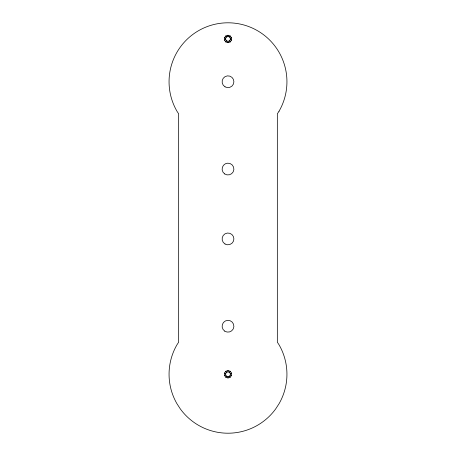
<?xml version="1.0" encoding="UTF-8"?>
<svg xmlns="http://www.w3.org/2000/svg" width="456" height="456" viewBox="0 0 456 456"><rect width="100%" height="100%" fill="white"/><g stroke="black" fill="none" stroke-linecap="round" stroke-linejoin="round"><path stroke-width="0.68" d="M228 36.503L229.414 36.959L230.286 38.161L230.286 39.643L229.414 40.846L228 41.302L226.586 40.846L225.714 39.643L225.714 38.161L226.586 36.959L228 36.503L228 35.243L230.183 35.95L231.528 37.808L231.528 40.099L230.183 41.958L228 42.664L225.817 41.958L224.472 40.099L224.472 37.808L225.817 35.95L228 35.243M225.817 41.958L226.586 40.846M224.472 373.111L225.817 371.258L228 370.551L230.183 371.258L231.528 373.111L231.528 375.408L230.183 377.26L228 377.973L225.817 377.26L224.472 375.408L224.472 373.111L225.714 373.515L226.586 372.318L228 371.857L229.414 372.318L230.286 373.515L230.286 375.003L229.414 376.2L228 376.662L226.586 376.2L225.714 375.003L225.714 373.515M225.817 377.26L226.586 376.2M229.414 372.318L230.183 371.258M229.414 36.959L230.183 35.95M224.472 40.099L225.714 39.643M224.472 375.408L225.714 375.003M230.286 373.515L231.528 373.111M230.286 38.161L231.528 37.808M224.472 37.808L225.714 38.161M230.286 375.003L231.528 375.408M230.286 39.643L231.528 40.099M225.817 35.95L226.586 36.959M225.817 371.258L226.586 372.318M229.414 376.2L230.183 377.26M229.414 40.846L230.183 41.958M228 41.302L228 42.664M228 370.551L228 371.857M228 376.662L228 377.973M279.043 111.213L277.333 113.84L277.333 342.16L279.043 344.787A58.938 58.938 0 0 1 279.043 403.731L275.686 408.907A58.938 58.938 0 0 1 180.314 408.907L176.956 403.731A58.938 58.938 0 0 1 176.956 344.787L178.666 342.16L178.666 113.84L176.956 111.213A58.938 58.938 0 0 1 228 22.8A58.938 58.938 0 0 1 279.043 111.213M225.053 86.845A5.894 5.894 0 0 0 233.894 81.738A5.894 5.894 0 0 0 225.053 76.636A5.894 5.894 0 0 0 225.053 86.845M224.717 173.953A5.894 5.894 0 0 0 233.882 169.455A5.894 5.894 0 0 0 225.401 163.767A5.894 5.894 0 0 0 224.717 173.953M225.053 244.017A5.894 5.894 0 0 0 233.894 238.915A5.894 5.894 0 0 0 225.053 233.808A5.894 5.894 0 0 0 225.053 244.017M224.734 331.136A5.894 5.894 0 0 0 233.882 326.61A5.894 5.894 0 0 0 225.384 320.95A5.894 5.894 0 0 0 224.734 331.136"/></g></svg>
